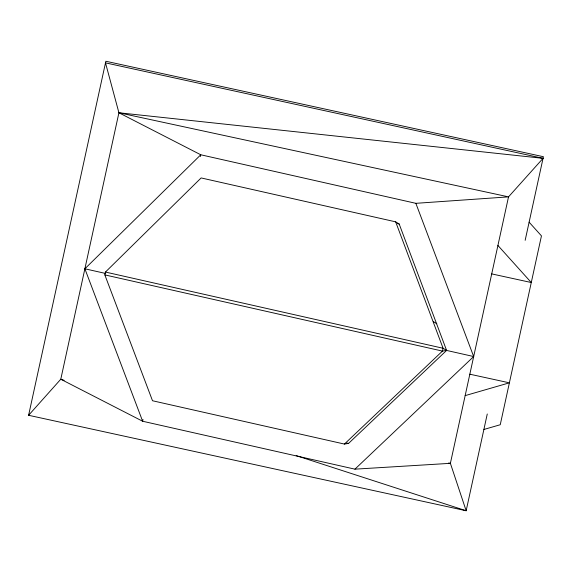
<?xml version="1.0" encoding="UTF-8"?>
<svg xmlns="http://www.w3.org/2000/svg" width="572" height="572" viewBox="0 0 572 572"><rect width="100%" height="100%" fill="white"/><g stroke="black" fill="none" stroke-linecap="round" stroke-linejoin="round"><path stroke-width="0.86" d="M487.265 413.985L466.151 510.753L28.6 415.286L105.849 61.247L543.4 156.714L525.16 240.319M296.182 455.612L466.151 510.753L450.386 463.327L508.522 196.868L543.05 158.337L105.498 62.863L118.919 112.77L60.782 379.229L28.6 415.286M105.455 272.058L443.078 348.262L446.596 350.429L348.57 443.4L344.423 444.065L152.51 400.75L104.833 274.889L105.455 272.058L201.13 177.935L395.66 221.843L399.177 224.01L446.596 350.429L473.68 356.542L415.858 203.325L200.772 154.776L118.919 112.77L543.05 158.337M143.014 419.505L142.635 421.242L354.933 469.162L450.386 463.327L448.634 462.955M200.393 156.521L200.772 154.776L84.878 268.783L142.635 421.242L60.782 379.229L64.178 380.337M344.423 444.065L442.456 351.094L443.078 348.262L395.66 221.843M354.933 469.162L473.68 356.542M465.158 395.624L509.387 382.832L469.834 374.202M483.891 429.465L500.243 424.739L541.455 235.878L529.114 222.172M446.596 350.429L442.456 351.094L104.833 274.889M415.858 203.325L508.522 196.868L118.919 112.77M491.713 273.895L531.274 282.525L497.919 245.467M397.44 223.616L399.177 224.01M84.878 268.783L105.534 273.445M346.832 443.014L348.57 443.4M433.304 321.6L436.829 323.773"/></g></svg>
